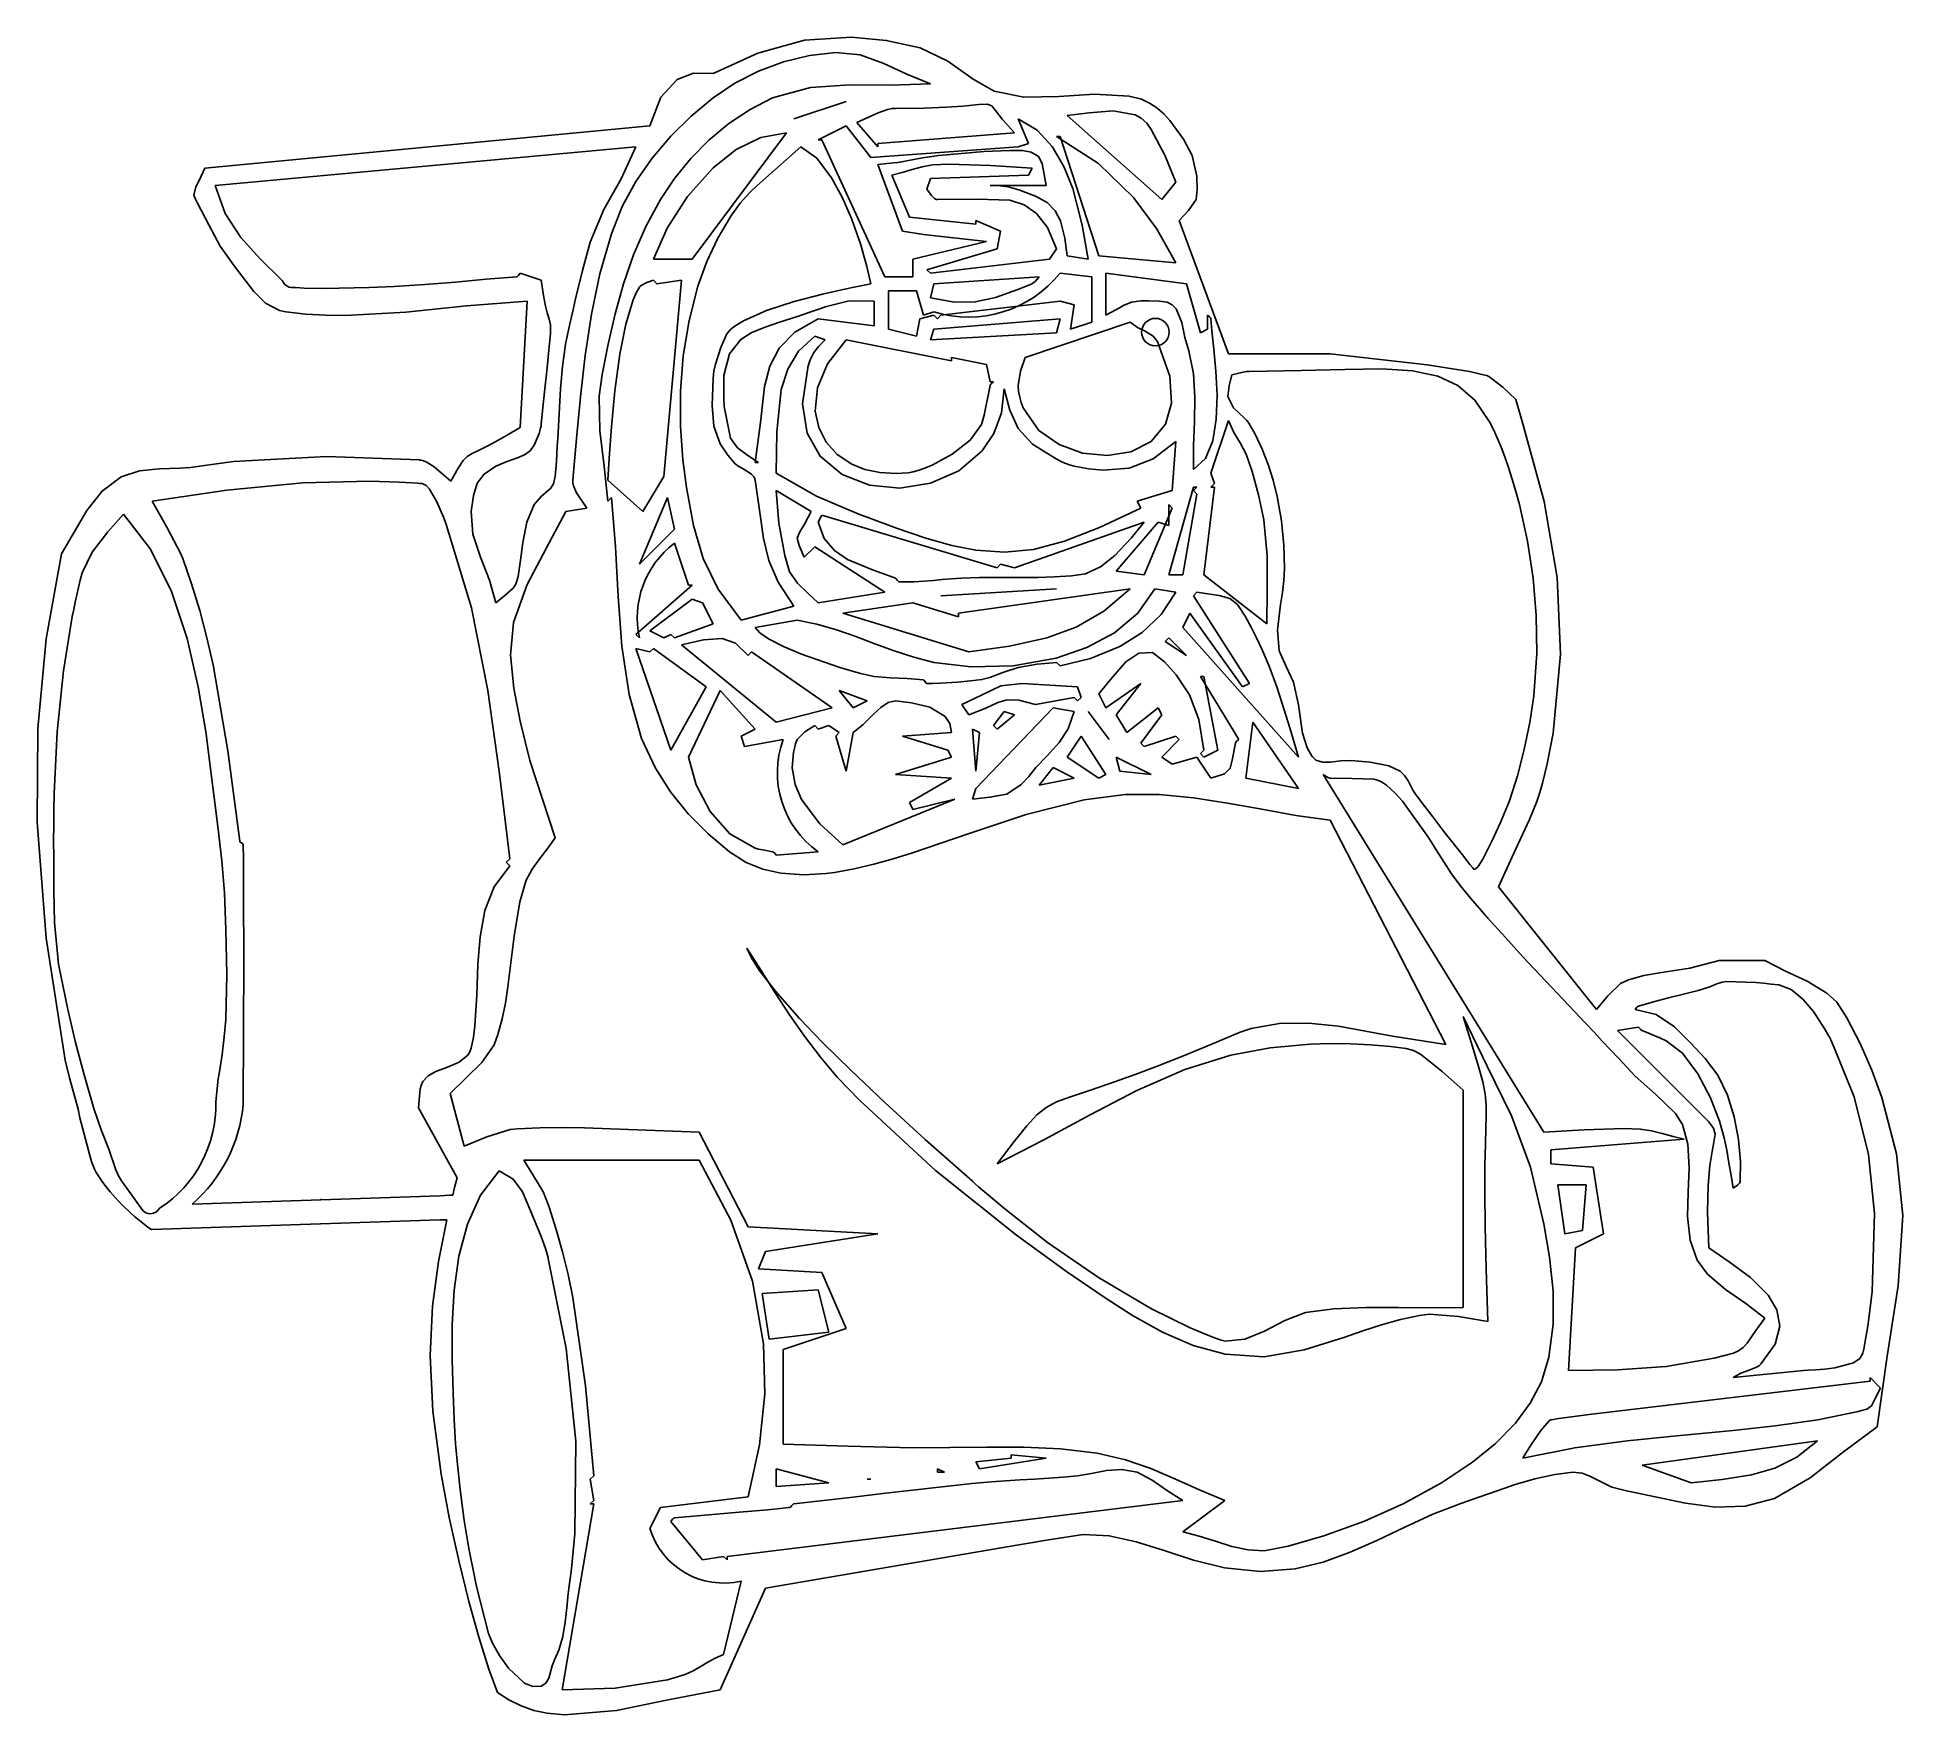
# Model space of a CAD drawing. Header units: millimetres. Extents: x 22 to 554, y 221 to 699.
import ezdxf

# ---------------------------------------------------------------- set-up
doc = ezdxf.new("R2010")
doc.units = ezdxf.units.MM

msp = doc.modelspace()

# ---------------------------------------------------------------- linework, layer by layer
at = {"color": 7, "linetype": 'Continuous'}
for p, q in [((238, 676), (253, 681)), ((253, 681), (238, 676)), ((305, 669), (302, 676)), ((343, 653), (316, 677)), ((197, 674), (70, 662)), ((236, 672), (209, 636)), ((245, 670), (253, 674)), ((253, 674), (260, 665)), ((262, 668), (256, 675)), ((301, 672), (262, 669)), ((314, 671), (313, 671)), ((325, 637), (314, 671)), ((73, 657), (193, 668)), ((246, 670), (245, 670)), ((264, 631), (246, 670)), ((260, 665), (302, 668)), ((262, 669), (262, 668)), ((302, 668), (305, 669)), ((262, 663), (269, 644)), ((271, 648), (266, 660)), ((305, 660), (277, 659)), ((306, 662), (305, 660)), ((277, 659), (276, 656)), ((294, 657), (310, 657)), ((347, 658), (343, 653)), ((269, 644), (275, 643)), ((290, 646), (271, 648)), ((297, 644), (290, 647)), ((290, 647), (290, 646)), ((296, 639), (297, 644)), ((362, 609), (348, 647)), ((293, 641), (272, 636)), ((275, 643), (293, 641)), ((276, 633), (296, 639)), ((313, 639), (311, 636)), ((209, 636), (198, 636)), ((272, 636), (272, 631)), ((311, 636), (277, 632)), ((322, 636), (316, 637)), ((347, 635), (325, 637)), ((166, 630), (160, 632)), ((198, 630), (199, 629)), ((199, 629), (206, 630)), ((206, 630), (201, 574)), ((272, 631), (264, 631)), ((277, 632), (276, 633)), ((277, 625), (278, 629)), ((278, 629), (308, 631)), ((314, 632), (323, 631)), ((323, 631), (323, 618)), ((327, 632), (350, 629)), ((327, 620), (327, 632)), ((350, 629), (354, 615)), ((162, 624), (160, 588)), ((261, 624), (261, 617)), ((265, 616), (265, 627)), ((265, 627), (273, 627)), ((273, 627), (275, 620)), ((314, 624), (280, 620)), ((318, 623), (314, 624)), ((317, 616), (318, 623)), ((261, 617), (245, 619)), ((274, 619), (273, 614)), ((278, 620), (274, 619)), ((275, 620), (278, 621)), ((279, 619), (278, 620)), ((278, 616), (314, 619)), ((280, 620), (279, 619)), ((304, 608), (334, 618)), ((314, 619), (313, 615)), ((323, 618), (317, 616)), ((356, 616), (356, 620)), ((244, 614), (247, 613)), ((253, 613), (283, 607)), ((273, 614), (265, 616)), ((277, 613), (278, 616)), ((313, 615), (277, 613)), ((354, 615), (356, 616)), ((283, 607), (283, 608)), ((283, 608), (293, 606)), ((362, 609), (391, 609)), ((293, 606), (294, 601)), ((294, 601), (295, 601)), ((444, 596), (446, 589)), ((357, 575), (362, 590)), ((347, 584), (346, 570)), ((227, 578), (228, 578)), ((358, 572), (357, 575)), ((195, 564), (185, 573)), ((201, 574), (195, 564)), ((233, 570), (243, 564)), ((346, 570), (336, 567)), ((345, 546), (352, 571)), ((352, 571), (353, 571)), ((353, 571), (352, 570)), ((352, 570), (353, 569)), ((355, 546), (358, 571)), ((357, 571), (358, 572)), ((358, 571), (357, 571)), ((173, 564), (179, 565)), ((185, 567), (186, 568)), ((194, 549), (202, 568)), ((202, 568), (204, 559)), ((336, 567), (337, 565)), ((346, 565), (338, 546)), ((345, 566), (346, 565)), ((345, 560), (345, 566)), ((353, 569), (349, 546)), ((204, 559), (194, 549)), ((245, 561), (246, 563)), ((246, 563), (296, 548)), ((301, 548), (338, 561)), ((330, 547), (342, 561)), ((342, 561), (345, 560)), ((204, 555), (208, 543)), ((241, 551), (244, 554)), ((244, 554), (264, 541)), ((296, 548), (297, 549)), ((297, 549), (301, 548)), ((209, 543), (193, 529)), ((208, 543), (209, 543)), ((338, 546), (330, 547)), ((349, 546), (345, 546)), ((373, 532), (355, 546)), ((197, 530), (209, 539)), ((209, 539), (212, 538)), ((212, 538), (215, 532)), ((264, 541), (245, 538)), ((252, 535), (272, 538)), ((272, 538), (285, 534)), ((280, 540), (313, 542)), ((313, 542), (280, 540)), ((285, 535), (334, 542)), ((341, 542), (347, 541)), ((352, 540), (353, 541)), ((368, 515), (352, 540)), ((238, 537), (223, 533)), ((227, 531), (239, 533)), ((288, 524), (252, 535)), ((285, 534), (285, 535)), ((349, 531), (351, 535)), ((351, 535), (366, 514)), ((193, 529), (194, 528)), ((201, 528), (197, 530)), ((203, 529), (201, 528)), ((204, 528), (203, 529)), ((215, 532), (204, 528)), ((344, 527), (345, 528)), ((350, 523), (344, 527)), ((345, 528), (350, 523)), ((382, 494), (349, 531)), ((193, 525), (197, 524)), ((203, 496), (193, 525)), ((197, 524), (198, 525)), ((198, 525), (213, 514)), ((233, 504), (206, 526)), ((225, 523), (226, 524)), ((226, 524), (249, 508)), ((314, 520), (313, 521)), ((355, 517), (354, 517)), ((354, 517), (365, 499)), ((359, 496), (355, 517)), ((213, 514), (203, 496)), ((208, 494), (217, 513)), ((217, 513), (227, 502)), ((251, 513), (259, 510)), ((255, 508), (251, 513)), ((318, 511), (307, 509)), ((319, 510), (318, 511)), ((319, 514), (320, 511)), ((320, 511), (319, 510)), ((327, 508), (325, 512)), ((337, 515), (327, 508)), ((330, 506), (337, 515)), ((366, 514), (368, 515)), ((249, 508), (233, 504)), ((259, 510), (255, 508)), ((288, 506), (286, 509)), ((290, 485), (312, 508)), ((295, 503), (298, 507)), ((301, 506), (296, 502)), ((298, 507), (301, 506)), ((312, 508), (318, 507)), ((322, 507), (328, 499)), ((328, 499), (322, 507)), ((333, 501), (330, 506)), ((342, 508), (333, 501)), ((337, 498), (343, 506)), ((343, 506), (342, 508)), ((227, 502), (223, 500)), ((244, 503), (245, 502)), ((245, 502), (248, 503)), ((248, 503), (251, 501)), ((251, 501), (250, 500)), ((253, 490), (255, 501)), ((283, 501), (269, 500)), ((289, 502), (291, 501)), ((290, 490), (289, 502)), ((291, 501), (290, 490)), ((296, 502), (295, 503)), ((367, 488), (369, 504)), ((369, 504), (382, 485)), ((223, 500), (224, 497)), ((224, 497), (235, 499)), ((250, 500), (253, 490)), ((269, 500), (282, 496)), ((282, 496), (283, 494)), ((316, 494), (320, 500)), ((320, 500), (327, 489)), ((338, 497), (337, 498)), ((347, 500), (338, 497)), ((343, 494), (348, 499)), ((348, 499), (347, 500)), ((355, 496), (354, 495)), ((354, 495), (355, 494)), ((355, 494), (359, 496)), ((283, 494), (267, 489)), ((308, 486), (312, 491)), ((312, 491), (318, 488)), ((325, 488), (316, 494)), ((330, 494), (340, 489)), ((331, 490), (330, 494)), ((340, 489), (331, 490)), ((346, 492), (343, 494)), ((353, 494), (346, 492)), ((357, 488), (353, 494)), ((267, 489), (283, 488)), ((283, 488), (271, 481)), ((289, 482), (290, 485)), ((318, 488), (308, 486)), ((327, 489), (325, 488)), ((382, 485), (367, 488)), ((452, 387), (389, 489)), ((284, 482), (252, 469)), ((271, 481), (272, 479)), ((272, 479), (284, 482)), ((391, 476), (424, 412)), ((157, 465), (156, 464)), ((156, 464), (157, 463)), ((245, 467), (233, 466)), ((467, 422), (439, 457)), ((515, 436), (502, 436)), ((473, 416), (479, 417)), ((31.47, 402.48), (30.19, 407.59)), ((33.87, 393.55), (31.47, 402.48)), ((131, 394), (142, 374)), ((144, 383), (140, 398)), ((429, 399), (429, 337)), ((33.87, 393.55), (34.37, 391.09)), ((34.37, 391.09), (37.22, 380.34)), ((225, 360), (211, 387)), ((454, 382), (492, 385)), ((161, 379), (211, 379)), ((454, 378), (454, 382)), ((466, 377), (454, 378)), ((44.61, 376.46), (44.53, 376.59)), ((44.64, 376.48), (44.61, 376.46)), ((46.54, 372.74), (52.06, 365.01)), ((469, 358), (466, 377)), ((66.43, 366.46), (137.03, 368.89)), ((103.31, 367.73), (103, 368)), ((137.03, 368.89), (139.82, 369)), ((139.82, 369), (140.76, 369)), ((456, 372), (464, 372)), ((458, 358), (456, 372)), ((464, 372), (463, 359)), ((54.82, 359.21), (137.03, 362.04)), ((137.03, 362.04), (139.1, 362.04)), ((262, 358), (225, 360)), ((230, 353), (262, 358)), ((463, 359), (458, 358)), ((461, 354), (469, 358)), ((228, 348), (230, 353)), ((459, 319), (461, 354)), ((246, 347), (228, 348)), ((253, 331), (246, 347)), ((229, 341), (245, 342)), ((231, 328), (229, 341)), ((245, 342), (248, 330)), ((248, 330), (231, 328)), ((235, 325), (253, 331)), ((235, 298), (235, 325)), ((545, 317), (548, 314)), ((545, 316), (545, 317)), ((480, 292), (530, 299)), ((290, 293), (300, 294)), ((291, 291), (290, 293)), ((310, 294), (291, 291)), ((300, 295), (310, 294)), ((300, 294), (300, 295)), ((180, 288), (181, 289)), ((181, 282), (180, 288)), ((233, 291), (248, 287)), ((233, 286), (233, 291)), ((259, 288), (260, 288)), ((260, 288), (259, 288)), ((279, 291), (281, 290)), ((279, 290), (279, 291)), ((281, 290), (279, 290)), ((494, 287), (480, 292)), ((180, 281), (181, 282)), ((225, 283), (200, 280)), ((349, 282), (219, 266)), ((248, 287), (233, 286)), ((349, 273), (361, 282)), ((172, 228), (181, 281)), ((181, 281), (180, 281)), ((200, 280), (197, 274)), ((212, 265), (203, 276)), ((218, 266), (212, 265)), ((219, 265), (218, 266)), ((219, 266), (219, 265)), ((230, 257), (217, 228)), ((223, 259), (218, 238))]:
    msp.add_line(p, q, dxfattribs=at)
at = {"color": 7, "linetype": 'Continuous', "flags": 128}
for points in [[(348, 647), (350.64, 649.89), (352.78, 652.98), (353.11, 655.85), (352.97, 659.67), (351.65, 665.53), (349.2, 670.28), (345.33, 675.55), (343.54, 677.44), (341.6, 679.13), (339.5, 680.53), (337.25, 681.6), (333.69, 682.52), (323.77, 683.11), (313.67, 682.41), (303.62, 682.21), (295.19, 683.89), (289.17, 687.31), (281.99, 692.49), (274.1, 696.27), (264.39, 698.39), (254.46, 699.29), (241.08, 698.49), (227.73, 694.72), (215, 689)], [(179, 565), (176.09, 569.36), (175.16, 571.34), (174.99, 572.25), (174.98, 572.67), (174.99, 572.85), (174.99, 572.94), (175, 572.97), (175, 572.99), (175, 572.99), (175, 573), (175, 573), (176.1, 584.83), (177.2, 596.7), (178.53, 608.55), (180.3, 620.29), (182.72, 631.87), (186.02, 643.21), (189.12, 651.05), (192.99, 658.15), (197.66, 664.83), (202.97, 671.06), (208.8, 676.79), (215, 682), (221.22, 686.21), (227.99, 689.65), (235.14, 692.28), (242.53, 694.07), (250, 695), (256.95, 694.27), (263.68, 691.85), (270.32, 688.76), (277, 686)], [(197, 674), (200.13, 682.17), (204.75, 687.25), (209.42, 689.08), (215, 689)], [(277, 686), (265.59, 685.65), (254.07, 685.72), (242.76, 684.94), (232, 682), (225.55, 678.74), (219.48, 674.7), (213.83, 669.99), (208.67, 664.73), (204.04, 659.03), (200, 653), (195.84, 645.31), (192.36, 637.26), (189.46, 628.94), (187.06, 620.43), (185.07, 611.81), (183.38, 603.16), (182.51, 596.96), (182.71, 587.01), (183.94, 577), (185, 567)], [(256, 675), (262.07, 677.76), (264.78, 678.72), (266.01, 678.94), (266.56, 678.99), (266.81, 679), (266.92, 679), (266.96, 679), (266.98, 679), (266.99, 679), (267, 679), (267, 679), (275.25, 679.1), (281.57, 679.36), (286.25, 679.69), (290.79, 680.13), (293.22, 680.25), (294.5, 679.78), (295.58, 678.44), (297.43, 675.94), (301, 672)], [(302, 676), (307.44, 672.76), (311.76, 668.13), (315.1, 662.47), (317.62, 656.14), (320.32, 645.74), (322, 636)], [(316, 677), (322.27, 677.78), (329.09, 678.3), (335.36, 677.18), (337.14, 676.19), (338.7, 674.82), (340, 673), (343.86, 665.66), (347, 658)], [(198, 636), (201.89, 644.83), (207.72, 653.88), (215.06, 662.09), (221.62, 667.25), (228.67, 670.73), (236, 672)], [(313, 671), (324.93, 663.34), (334.9, 653.59), (341.47, 644.72), (347, 635)], [(193, 668), (188.84, 658.95), (183.87, 650.13), (179.94, 640.81), (177.77, 632.79), (175.8, 624.71), (174.97, 621.15), (174.14, 617.59), (172.96, 611.78), (172.07, 605.42), (171.48, 598.99), (170.69, 584.83), (170.58, 582.63), (170.46, 580.45), (170.33, 578.28), (170.17, 576.13), (170, 574), (169.53, 571.92), (168.65, 570.59), (166.04, 568.43), (164, 566), (161.93, 561.03), (160.77, 555.17), (160.1, 550.15), (159.37, 545.54), (158.76, 543.33), (158.03, 542.19), (155.58, 540.06), (153, 538)], [(223, 533), (216.43, 541.92), (212.17, 550.66), (209.44, 560.04), (207.47, 570.92), (206.38, 578.78), (205.69, 588.39), (205.72, 598.35), (206.52, 608.47), (208.16, 618.52), (210.71, 628.3), (213.25, 635.34), (216.36, 642.03), (220.07, 648.28), (222.75, 651.97), (224.24, 653.7), (225.81, 655.35), (227.46, 656.95), (229.17, 658.49), (240, 668)], [(240, 668), (244.6, 664.86), (248.83, 659.22), (251.82, 653.65), (254.45, 647.6), (257.03, 640.4), (258.91, 633.94), (260, 629)], [(310, 657), (308.9, 663.31), (307.79, 665.3), (305.77, 666.52), (303.28, 666.96), (299.56, 666.96), (292.29, 666.68), (279.36, 665.61), (274.78, 664.93), (270.24, 664.05), (268.89, 663.78), (267.71, 663.6), (266.52, 663.46), (262, 663)], [(70, 662), (68.55, 658.6), (67.48, 656.6), (66.91, 654.29), (67.29, 653.34), (68, 652), (71.14, 645.84), (74.39, 639.76), (78.71, 633.76), (84.01, 626.75), (87.39, 623.48), (91.32, 621.38), (93.17, 620.98), (98.82, 620.35), (104.49, 620.03), (110.16, 619.97), (127.42, 620.92), (144.72, 622.66), (162, 624)], [(266, 660), (268.9, 660.76), (271.79, 661.6), (274.69, 662.36), (277.62, 662.88), (282.24, 663.1), (294.12, 662.69), (306, 662)], [(160, 632), (159.55, 631.39), (159.27, 631.1), (159.13, 631.03), (159.06, 631.01), (159.03, 631), (159.01, 631), (159.01, 631), (159, 631), (159, 631), (159, 631), (159, 631), (159, 631), (150.27, 630.27), (141.54, 629.48), (132.81, 628.75), (124.06, 628.18), (116.88, 627.89), (104.06, 627.64), (98.42, 627.76), (95.94, 627.88), (95.3, 627.91), (94.65, 627.96), (94, 628), (92.9, 628.78), (92.41, 629.49), (92.19, 629.79), (92.08, 629.91), (92.04, 629.96), (92.02, 629.98), (92.01, 629.99), (92, 630), (92, 630), (92, 630), (92, 630), (92, 630), (85.97, 635.98), (80.36, 642.17), (75.82, 649.03), (73, 657)], [(276, 656), (277.35, 654.15), (278.17, 653.29), (278.61, 653.07), (278.82, 653.02), (278.92, 653.01), (278.97, 653), (278.98, 653), (278.99, 653), (279, 653), (279, 653), (279, 653), (279, 653), (290.23, 653.12), (299.68, 652.79), (303.72, 651.54), (307.29, 649.07), (310.39, 645.01), (313, 639)], [(316, 637), (315.36, 642.03), (314.09, 646.9), (312.56, 649.78), (310.27, 652.2), (307, 654), (302.18, 655.77), (299.22, 656.66), (296.9, 656.96), (294, 657)], [(153, 538), (151.25, 544.43), (148.65, 550.99), (146.48, 557.55), (146, 564), (146.69, 568.65), (147.76, 572.08), (149.69, 574.72), (153, 577), (156.04, 578.23), (159.26, 579.3), (161.23, 580.18), (162.87, 581.36), (164, 583), (165.36, 586.3), (165.8, 587.8), (165.93, 588.47), (165.97, 588.76), (165.99, 588.9), (166, 588.95), (166, 588.98), (166, 588.99), (166, 589), (166, 589), (166, 589), (166.97, 598.15), (167.7, 605.04), (168.21, 610.04), (168.61, 614.77), (168.62, 617.3), (168.3, 618.85), (167.71, 620.66), (167.21, 622.63), (166.63, 625.62), (166, 630)], [(185, 573), (185.41, 579.28), (186.06, 588.14), (187.03, 598.41), (188.43, 608.92), (190.08, 617.43), (192.2, 624.43), (193.17, 626.59), (194.03, 628.04), (194.18, 628.23), (194.34, 628.4), (196.08, 629.31), (198, 630)], [(260, 629), (253.83, 627.74), (246.25, 626.04), (238.11, 623.91), (230.27, 621.35), (223.67, 618.42), (222.23, 617.59), (220.94, 616.73), (219.96, 615.97), (218.91, 614.75), (217.27, 610.8), (215.69, 606.06), (215.23, 604.04), (215, 602), (214.76, 594.29), (215.22, 588.4), (217.07, 583.32), (219.24, 580.09), (221.35, 577.65), (222.39, 576.9), (223.55, 576.24), (225.99, 574.72), (226.7, 573.85), (226.9, 573.39), (226.96, 573.18), (226.99, 573.08), (226.99, 573.03), (227, 573.02), (227, 573.01), (227, 573), (227, 573), (227, 573), (228.37, 563.71), (229.43, 556.34), (230.91, 550.02), (233.53, 543.87), (238, 537)], [(308, 631), (306.84, 629.61), (306.24, 629.12), (306.07, 629.03), (306.01, 629), (305.12, 628.64), (301.92, 627.34), (295.52, 625.05), (289.8, 623.81), (283.91, 623.76), (277, 625)], [(228, 578), (224.94, 580.02), (222, 582.18), (220, 585), (218.19, 593.95), (218.04, 596.24), (218.09, 602.79), (219.65, 609.03), (222.91, 613.11), (225.9, 614.99), (229.59, 616.56), (233.98, 618.05), (239.08, 619.7), (242.29, 620.79), (244.88, 621.7), (247.32, 622.55), (253.85, 624.15), (261, 624)], [(352, 576), (352.04, 582.82), (352.3, 589.69), (352.41, 596.55), (352, 603.3), (350.7, 609.87), (349.53, 613.68), (348.68, 617.97), (347.11, 621.86), (346, 622.99), (344.49, 623.73), (342.24, 624.05), (339.32, 624.17), (337.06, 624.14), (334.34, 623.74), (332.27, 622.92), (330.07, 621.67), (327, 620)], [(245, 619), (238.31, 615.19), (233.88, 610.67), (231.18, 605.47), (229.69, 599.66), (228.53, 589.41), (227, 578)], [(334, 618), (336.07, 616.53), (338.27, 615.51), (340.56, 614.03), (341.42, 613.02), (341.76, 612.48), (341.89, 612.22), (341.95, 612.1), (341.98, 612.04), (341.99, 612.02), (342, 612.01), (342, 612), (342, 612), (342, 612), (345.26, 602.63), (345.78, 594.95), (344.04, 588.92), (339.94, 584.02), (334.19, 581.06), (327.47, 579.97), (320.42, 580.68), (313.69, 583.11), (307.94, 587.18), (303.47, 593.62), (302.92, 595.11), (302.48, 596.67), (302.17, 598.3), (302, 600), (302.69, 604.03), (304, 608)], [(356, 620), (356.62, 619.55), (356.91, 619.28), (356.98, 619.13), (356.99, 619.06), (357, 619.03), (357, 619.01), (357, 619.01), (357, 619), (357, 619), (357, 619), (357, 619), (357, 619), (357.29, 615.54), (357.86, 610.36), (358.44, 604.05), (358.75, 597.19), (358.54, 590.37), (357.52, 584.17), (355.43, 579.19), (352, 576)], [(233, 575), (233.22, 586.75), (234.46, 598.79), (236.29, 604.61), (239.36, 609.76), (244, 614)], [(247, 613), (245.09, 611.1), (243.72, 609.37), (242.74, 607.33), (242.33, 606.12), (242.15, 605.52), (242.06, 605.23), (242.03, 605.1), (242.01, 605.05), (242.01, 605.02), (242, 605.01), (242, 605), (242, 605), (240.5, 594.78), (241.85, 586.39), (245.53, 579.81), (251.8, 574.55), (259.63, 571.54), (268.28, 570.74), (277.02, 572.12), (285.09, 575.67), (291.77, 581.35), (295.09, 586.31), (297.24, 592.2), (298, 599)], [(295, 601), (294.35, 600.49), (294.11, 600.24), (294.04, 600.11), (294.02, 600.05), (294.01, 600.02), (294, 600.01), (294, 600), (294, 600), (294, 600), (294, 600), (294, 600), (292.37, 591.55), (291.58, 588.83), (288.31, 584.4), (283.25, 580.42), (277.49, 577.28), (275.6, 576.49), (273.8, 575.85), (272.12, 575.37), (270.61, 575.07), (267.21, 574.86), (262.53, 575.15), (258.31, 576.06), (254.57, 577.55), (250.41, 580.32), (247.25, 583.86), (245.14, 588.01), (244.17, 592.63), (244.76, 599.29), (247.65, 606.19), (253, 613)], [(391, 609), (418.72, 605.91), (430.81, 603.94), (433.16, 603.43), (435.13, 602.97), (435.71, 602.79), (436.27, 602.56), (440.26, 599.54), (444, 596)], [(397, 493), (394.11, 492.93), (391.09, 492.57), (388.86, 492.55), (386.96, 493.13), (385.85, 494.2), (384.46, 496.6), (383.13, 500.78), (381.99, 508.86), (380.56, 515.32), (378.45, 519.8), (376.51, 524.3), (375.98, 530.15), (376.84, 537.5), (377.38, 540.92), (377.81, 544.35), (378, 547.79), (377.8, 554.44), (377.1, 561.4), (375.88, 568.34), (374.74, 572.96), (373.33, 577.47), (371.63, 581.86), (369.64, 586.07), (367.85, 589.23), (367.23, 590.04), (366.52, 590.79), (363.47, 593.61), (361.83, 596.85), (362.23, 599.91), (363, 603)], [(363, 603), (365.79, 603.7), (367.02, 603.93), (367.57, 603.99), (367.81, 604), (367.92, 604), (367.96, 604), (367.98, 604), (367.99, 604), (368, 604), (368, 604), (368, 604), (382.75, 604.21), (395.24, 604.57), (405.73, 604.7), (414.48, 604.2), (421.74, 602.68), (427.42, 599.99), (432.25, 595.75), (436.44, 589.64), (437.58, 587.44), (438.69, 585.04), (439.78, 582.43), (440.84, 579.6), (441.89, 576.56), (442.93, 573.28), (443.96, 569.76), (445, 566), (447.33, 555.59), (448.88, 545.01), (449.74, 534.34), (450, 523.66), (449.12, 511.46), (447.97, 503.87), (446.39, 496.15), (444.45, 488.6), (442.18, 481.54), (439.63, 475.3), (438.37, 472.68), (437.43, 470.62), (434.61, 464.86), (433.22, 462.8), (432.51, 462.16), (432.22, 462.03), (432.1, 462.01), (432.04, 462), (432.02, 462), (432.01, 462), (432, 462), (432, 462), (432, 462), (432, 462), (432, 462), (432, 462), (431.99, 462), (431.98, 462.01), (431.96, 462.05), (431.87, 462.15), (431.62, 462.46), (430.86, 463.4), (428.75, 466.07), (423.49, 472.81), (420.29, 476.95), (417.4, 480.75), (415.19, 483.74), (414.51, 484.76), (413.23, 487.23), (412.27, 488.78), (411, 490), (407.8, 491.51), (402.47, 492.5), (397, 493)], [(298, 599), (299.66, 592.93), (302.04, 587.68), (306.1, 583.28), (309.92, 580.82), (312.84, 579.1), (314.08, 578.44), (315.35, 577.87), (316.66, 577.38), (318, 577), (322.21, 576.2), (326.21, 575.8), (333.69, 576.38), (340.57, 579.02), (347, 584)], [(160, 588), (154.92, 585.02), (151.15, 582.97), (148.44, 581.61), (146.29, 580.58), (144.9, 579.76), (143.69, 578.55), (142.35, 576.42), (140.22, 572.71)], [(362, 590), (363.55, 586.55), (365.35, 583.62), (367.11, 580.35), (368.78, 575.47), (370.59, 568.8), (372.11, 561.68), (373.07, 551.36), (373.09, 541.68), (373, 532)], [(439, 457), (443.42, 466.61), (447.89, 476.2), (448.96, 478.75), (449.95, 481.32), (450.84, 483.92), (451.63, 486.56), (452.95, 492.09), (454.62, 500.82), (456.75, 523.38), (455.74, 545.21), (452.02, 566.89), (446, 589)], [(140.22, 572.71), (135.44, 576.8), (133.2, 578.22), (132.13, 578.59), (131.64, 578.69), (131.41, 578.71), (131.32, 578.72), (131.27, 578.73), (131.25, 578.73), (131.24, 578.73), (131.24, 578.73), (131.24, 578.73), (104.71, 579.73), (78.23, 578.27), (69.98, 577.17), (65.93, 576.59), (62.96, 576.4), (59.97, 576.3), (56.98, 576.2), (51.43, 575.62), (46.22, 573.94), (40.75, 569.88), (36.43, 564.36), (32.75, 558.15), (29.17, 551.99)], [(337, 565), (325.23, 559.44), (315.21, 555.55), (306.37, 553.24), (298.12, 552.41), (289.91, 552.97), (283.09, 554.33), (275.66, 556.46), (267.32, 559.3), (259.4, 562.23), (256.63, 563.28), (244.55, 568.46), (233, 575)], [(55, 567), (76.36, 570.14), (98.02, 572.19), (117.11, 572.69), (125.46, 572.44), (129.13, 572.22), (130.74, 572.1), (131.37, 572.05), (132, 572), (133.21, 571.41), (134.16, 570.37), (136.22, 566.83), (138.09, 562.45), (138.67, 560.89), (138.87, 560.35), (138.95, 560.15), (138.98, 560.06), (138.99, 560.03), (139, 560.01), (139, 560.01), (139, 560), (139, 560), (139, 560), (146.08, 536.54), (150.77, 513), (154.08, 489.21), (157, 465)], [(245, 538), (242.04, 540.71), (239.09, 543.56), (236.78, 546.83), (235.44, 551.49), (233.72, 560.7), (233, 570)], [(81, 395), (81.14, 436.44), (81.12, 454.67), (81.07, 462.7), (81.03, 466.23), (81.02, 467.78), (81.01, 468.46), (81, 468.73), (81, 469), (80.85, 469.29), (80.52, 469.5), (80.15, 469.74), (80.04, 469.87), (80.01, 469.94), (80, 469.97), (80, 469.99), (80, 469.99), (80, 470), (80, 470), (80, 470), (80, 470), (80, 470), (76.6, 495.78), (72.41, 520.34), (70.65, 528.04), (68.59, 535.82), (66.17, 543.71), (63.87, 550.36), (63.19, 552.01), (59.19, 559.53), (55, 567)], [(170, 471), (166.39, 482.03), (162.78, 493.05), (159.96, 504.22), (158.19, 513.61), (157.23, 523.09), (158.08, 532.34), (161.99, 543.26), (167.5, 553.63), (173, 564)], [(186, 568), (187.19, 553.93), (187.93, 539.76), (188.96, 525.66), (191.06, 511.8), (194.63, 499.27), (198.56, 490.87), (202.88, 484.1), (207.94, 477.81), (213.6, 472.06), (219.73, 466.94), (224.47, 463.89), (229.25, 462), (234.36, 460.86), (240.85, 460.37), (247.27, 460.76), (249.66, 461.11), (255.28, 462.17), (260.84, 463.49), (266.37, 465.01), (271.86, 466.69), (288.09, 472.23), (304.33, 477.65), (320.81, 481.79), (332.55, 483.29), (342.29, 483.29), (352.04, 482.39), (361.78, 480.89), (371.52, 479.12), (381.26, 477.38), (391, 476)], [(243, 564), (241.07, 560.41), (239.78, 558.28), (238.97, 556.43), (239.59, 554.34), (241, 551)], [(44.53, 376.59), (42.65, 382.16), (40.43, 387.65), (38.4, 393.78), (35.66, 403.37), (33.07, 413), (30.83, 422.51), (28.32, 434.97), (27.14, 446.83), (27.07, 451.17), (27.01, 456.01), (26.96, 460.77), (26.93, 465.46), (26.92, 470.09), (26.95, 474.66), (27, 479.18), (27.1, 483.65), (27.92, 501.23), (29.69, 518.61), (32.23, 534.07), (32.64, 536.12), (33.08, 538.18), (33.53, 540.25), (34, 542.33), (34.5, 544.41), (35.01, 546.51), (37.88, 552.44), (42.42, 558.25), (46.83, 563.26)], [(46.83, 563.26), (54.55, 553.29), (60.51, 541.2), (64.97, 527.83), (68.19, 514.02), (70.44, 500.58), (71.88, 489.08), (72.69, 482.49), (73.84, 473.43), (74.89, 464.37), (75.64, 455.28), (76.07, 444.83), (76.34, 431.99), (75.99, 419.18), (75.6, 414.17), (75.02, 409.19), (74.22, 404.24), (73.85, 402.26), (73.16, 395.67)], [(338, 561), (334.28, 556.44), (329.59, 551.48), (325.49, 548.21), (321.22, 546.23), (317.26, 545.72), (312.44, 545.4), (307.61, 545.26), (296.21, 545.24), (291.03, 545.21), (285.85, 545.04), (282.9, 544.85), (280.39, 544.63), (277.87, 544.38), (272.34, 543.97), (269.91, 543.94), (268.84, 543.96), (268.42, 543.98), (268, 544), (267.49, 544.44), (267.25, 544.81), (267.12, 544.93), (267.05, 544.97), (267.02, 544.99), (267.01, 545), (267, 545), (267, 545), (267, 545), (267, 545), (267, 545), (267, 545), (260, 547.59), (253.37, 550.38), (249.63, 552.9), (246.74, 556.33), (245, 561)], [(29.17, 551.99), (24.75, 527.68), (22.45, 502.16), (22.26, 475.43), (24.76, 442.35), (30.19, 407.59)], [(239, 533), (244.64, 531.89), (250.19, 530.3), (255.69, 528.39), (261.18, 526.34), (266.7, 524.31), (272.3, 522.47), (278, 521), (288.63, 519.69), (300.6, 520.03), (312.85, 522.22), (321.61, 525.21), (329.51, 529.44), (336.12, 535.01), (341, 542)], [(334, 542), (326.43, 535.61), (318.53, 531.06), (310.17, 527.96), (299.58, 525.59), (288, 524)], [(347, 541), (342.81, 534.67), (337.38, 529.52), (331.01, 525.49), (322.71, 522.08), (314, 520)], [(353, 541), (356.17, 540.53), (359.36, 540.08), (362.42, 539.25), (364.62, 537.48), (366.79, 534.15), (368.55, 530.89), (370.01, 527.97), (371.63, 524.56), (373.63, 519.94), (375.78, 514.04), (377.81, 507.77), (379.52, 502.34), (380.77, 498.17), (382, 494)], [(206, 526), (212.3, 527.45), (217.63, 527.83), (221.4, 526.49), (225, 523)], [(313, 521), (307.47, 520.51), (302.02, 519.58), (297.68, 518.13), (293.94, 516.69), (291.69, 516.11), (288.42, 515.7), (284.73, 515.36), (279.84, 515.07), (277.69, 515.01), (276.74, 515), (276.33, 515), (276, 515), (275.71, 515.15), (275.5, 515.48), (275.26, 515.85), (275.13, 515.96), (275.06, 515.99), (275.03, 516), (275.01, 516), (275.01, 516), (275, 516), (275, 516), (275, 516), (275, 516), (275, 516), (270.34, 516.4), (265.66, 516.6), (261, 517), (257.1, 517.85), (251.18, 519.55), (240.25, 523.37), (235.09, 525.56), (230.8, 527.76), (228.36, 529.44), (227, 531)], [(325, 512), (328.46, 516.25), (332.77, 521.2), (336.41, 523.68), (340.31, 523.81), (343.79, 521.2), (347.13, 517.46), (350.94, 511.74), (353.59, 504.67), (355, 496)], [(286, 509), (291.53, 511.68), (297.05, 514.3), (303.16, 514.97), (319, 514)], [(255, 501), (257.73, 503.16), (260.74, 506.25), (262.83, 508.18), (264.93, 509.56), (267, 510), (271.57, 509.51), (276.84, 508.23), (281.19, 505.58), (282.51, 503.57), (283, 501)], [(307, 509), (302.24, 510.24), (298.9, 510.34), (296.2, 509.58), (292.82, 507.96), (288, 506)], [(318, 507), (316.33, 502.08), (313.7, 498.14), (310.27, 494.38), (307.09, 490.98), (305.03, 488.5), (302.88, 486.14), (298.78, 483.46), (293.96, 482.53), (289, 482)], [(252, 469), (245.44, 474.92), (240.23, 481.85), (238.38, 486.19), (237.58, 490.89), (237.93, 495.32), (238.2, 496.52), (238.56, 497.75), (239, 499), (241.22, 501.18), (244, 503)], [(365, 499), (364.35, 498.49), (364.11, 498.24), (364.04, 498.11), (364.01, 498.05), (364.01, 498.02), (364, 498.01), (364, 498), (364, 498), (364, 498), (364, 498), (364, 498), (363.06, 493.07), (362.51, 490.82), (360.9, 489.26), (357, 488)], [(233, 466), (232.49, 466.64), (232.24, 466.88), (232.11, 466.95), (232.05, 466.98), (232.02, 466.99), (232.01, 467), (232, 467), (232, 467), (232, 467), (232, 467), (232, 467), (229.2, 467.54), (227.95, 467.75), (227.42, 467.88), (227.18, 467.94), (227.08, 467.97), (227.04, 467.99), (227.02, 467.99), (227.01, 468), (227, 468), (227, 468), (227, 468), (219.82, 472.11), (214.18, 478.48), (210.2, 486.11), (208, 494)], [(389, 489), (390.09, 488.35), (390.59, 488.11), (390.81, 488.04), (390.92, 488.02), (390.96, 488.01), (390.98, 488), (390.99, 488), (391, 488), (391, 488), (391, 488), (391, 488), (397.31, 487.89), (403.51, 487.65), (404.77, 487.29), (405.94, 486.74), (407.06, 485.95), (409.43, 483.76), (411.62, 481.4), (419.05, 471.05), (421.22, 467.58), (423.41, 464.11), (425.67, 460.7), (428.06, 457.4), (431.15, 453.66), (436.04, 448.06), (441, 442.53), (446.02, 437.05), (463.93, 417.99), (466.29, 415.5), (468.64, 413.01), (470.99, 410.51), (473.33, 408.01), (475.67, 405.51), (478, 403), (483.9, 397.76), (489.55, 392.38), (491.54, 389.18), (493.03, 383.63), (493.43, 376.82), (493.16, 369.87), (492.98, 362.96), (493.67, 356.26), (495.73, 350.5), (498.67, 346.55), (503.82, 342.16), (509.56, 338.18), (515, 334)], [(140, 398), (144.51, 402.45), (149.08, 406.87), (152.56, 411.92), (153.63, 414.88), (154.85, 419.32), (155.78, 423.84), (156.5, 428.42), (158.25, 442.95), (159.89, 452.67), (161.68, 458.86), (163.42, 462.05), (165.57, 465.05), (167.86, 467.99), (170, 471)], [(157, 463), (152.59, 457.03), (149.93, 450.2), (148.55, 442.75), (147.96, 434.94), (147.66, 426.06), (147.08, 417.39), (146.63, 414.11), (145.99, 410.98), (145.62, 409.92), (145.07, 409.01), (142.55, 406.96), (139.28, 405.56), (135.93, 404.29), (133.77, 403.09), (132.23, 401.45), (131.73, 400.28), (131.49, 399.33), (131, 394)], [(429, 337), (419.77, 336.95), (410.54, 337.04), (401.31, 337.02), (392.11, 336.61), (384.01, 335.61), (378.11, 333.31), (372.3, 330.3), (366.67, 327.95), (361.11, 327.44), (359.89, 327.71), (358.04, 328.37), (354.47, 329.81), (350.94, 331.33), (340.06, 336.63), (324.91, 345.52), (310.43, 355.57), (298.24, 365.14), (293.03, 369.51), (290.76, 371.46), (289.78, 372.32), (289.34, 372.7), (289.15, 372.87), (289.07, 372.94), (289.03, 372.97), (289.01, 372.99), (289, 373), (275.55, 384.95), (264.03, 395.47), (254.31, 404.67), (246.24, 412.63), (239.69, 419.44), (232.79, 427.23), (228.19, 433.2), (225.93, 436.77), (224.66, 439.5)], [(224.66, 439.5), (228.69, 433.15), (232.72, 426.8), (236.83, 420.51), (241.11, 414.36), (245.62, 408.41), (250.45, 402.72), (256.78, 396.17), (278.48, 376.13), (301.55, 357.62), (315.8, 347.29), (326.53, 339.94), (334.69, 334.72), (343.17, 330), (351.97, 326.18), (361.09, 323.67), (372.18, 322.96), (383.62, 324.94), (394.96, 328.49), (400.3, 330.33), (405.66, 332.08), (411.04, 333.6), (416.48, 334.76), (419.34, 335.14), (427.66, 334.45), (436, 333)], [(502, 436), (493.65, 433.76), (484.99, 432.48), (480.51, 431.66), (476.14, 430.43), (473.81, 429.39), (470.25, 425.93), (467, 422)], [(515, 436), (520.91, 432.9), (527.09, 430.06), (532.73, 426.69), (535.51, 424.08), (538.37, 419.63), (542.18, 412.31), (545.54, 404.72), (548.41, 396.93), (552.54, 380.88), (554.32, 363.29), (553.02, 343.18), (549.9, 323.09), (547, 303)], [(478, 422), (478.51, 422.64), (478.76, 422.88), (478.89, 422.96), (478.95, 422.98), (478.98, 422.99), (478.99, 423), (479, 423), (479, 423), (479, 423), (479, 423), (479, 423), (483.23, 424.2), (487.5, 425.3), (491.77, 426.36), (496.03, 427.46), (498.72, 428.23), (499.77, 428.65), (500.81, 429.11), (501.85, 429.52), (502.91, 429.84), (504, 430), (512.41, 429.75), (514.61, 429.52), (516.81, 429.27), (519, 429), (522.52, 427.67), (525.85, 424.94), (528.87, 421.39), (532.16, 416.4), (533.28, 414.39), (533.7, 413.59), (533.87, 413.25), (533.94, 413.11), (533.98, 413.05), (533.99, 413.02), (534, 413.01), (534, 413), (534, 413), (540.5, 397.05), (544.53, 380.6), (546.32, 363.82), (545.64, 341.47), (544.37, 331.66), (543.64, 327.37), (543.43, 326.24), (543.22, 325.12), (543, 324), (542.09, 322.42), (540.25, 321.23), (534.98, 319.82), (532.11, 319.45), (529.47, 319.24), (527.34, 319.11), (526, 319), (506, 317)], [(506, 371), (507.23, 371.9), (507.81, 372.45), (507.95, 372.74), (507.99, 372.88), (508, 372.95), (508, 372.98), (508, 372.99), (508, 373), (508, 373), (508, 373), (508, 373), (508, 373), (508.02, 378.68), (507.49, 384.93), (506.3, 391.36), (504.38, 397.61), (501.64, 403.28), (498, 408), (493.79, 412.49), (489.21, 417.05), (484.02, 420.58), (478, 422)], [(424, 412), (408.8, 414.4), (393.41, 417.21), (384.89, 418.12), (376.55, 418.05), (368.47, 416.6), (365.38, 415.57), (358.57, 412.67), (349.65, 408.95), (341.96, 405.9), (335.39, 403.42), (329.83, 401.43), (322.36, 398.91), (316.93, 397.13), (312.99, 395.66), (309.98, 394.07), (307.33, 391.94), (304.49, 388.83), (300.9, 384.33), (296, 378)], [(429, 420), (435.8, 405.81), (442.7, 391.65), (448.2, 377.03), (451.97, 360.88), (453.63, 351.33), (454.61, 341.76), (454.63, 332.23), (453.41, 322.85), (451.28, 315.8), (448.05, 309.68), (443.85, 304.03), (438.04, 298.08), (431.64, 292.86), (422.82, 287.03), (412.05, 281.1), (400.81, 276.04), (389.21, 271.86), (379.08, 268.97), (372.23, 267.61), (367.6, 267.85), (362.95, 268.88), (358.3, 270.33), (353.65, 271.82), (349, 273)], [(436, 333), (435.48, 347.98), (435.21, 360.18), (435.13, 369.95), (435.18, 377.64), (435.31, 383.61), (435.44, 388.2), (435.52, 391.78), (435.5, 394.69), (435.22, 397.94), (434.55, 401.4), (433.37, 405.76), (431.56, 411.73), (429, 420)], [(499, 354), (498.69, 364.17), (498.87, 371.87), (499.34, 377.51), (499.94, 381.48), (500.48, 384.19), (500.8, 386.42), (500.39, 388.11), (498.91, 390.04), (496, 393), (493.12, 395.88), (490.25, 398.75), (473, 416)], [(479, 417), (479.52, 416.39), (479.77, 416.15), (479.9, 416.06), (479.95, 416.02), (479.98, 416.01), (479.99, 416), (480, 416), (480, 416), (480, 416), (480, 416), (480, 416), (485.27, 413.79), (486.83, 413.08), (491.5, 409.52), (495.92, 403.62), (499.49, 396.78), (502.07, 390.15), (503.39, 385.42), (504.14, 381.84), (504.77, 378.23), (505.37, 374.61), (506, 371)], [(296, 378), (309.35, 384.82), (322.57, 392), (335.89, 398.9), (349.57, 404.86), (362.67, 408.97), (373.88, 411.11), (385.3, 412.16), (391.05, 412.32), (396.79, 412.24), (402.53, 411.94), (408.23, 411.44), (412.73, 410.88), (414.81, 410.27), (416.76, 409.31), (422.94, 404.32), (429, 399)], [(211, 387), (178.37, 388.23), (171.97, 388.33), (165.56, 388.27), (159.17, 388.01), (157.13, 387.78), (150.52, 385.64), (144, 383)], [(492, 385), (488.88, 385.76), (485.76, 386.6), (482.64, 387.35), (479.48, 387.88), (474.88, 388.09), (463.44, 387.69), (452, 387)], [(181, 289), (178.66, 314.62), (175, 339.86), (173.65, 346.38), (172.08, 352.84), (170.29, 359.25), (168.23, 365.6), (166.85, 369.38), (166.48, 370.2), (163.75, 374.59), (161, 379)], [(211, 379), (220.09, 361.95), (226.21, 344.5), (229.36, 326.65), (229.74, 312.35), (228.29, 297.8), (225, 283)], [(166, 229), (163.62, 228.88), (161.21, 229.88), (156.66, 234.16), (154.09, 237.8), (152.14, 241.3), (151, 244), (147.55, 257.42), (146.95, 260.24), (145.39, 268.24), (144.05, 276.29), (142.94, 284.37), (142.18, 291.25), (141.59, 298.15), (141.16, 305.05), (140.87, 312.67), (140.58, 322.04), (140.59, 332.15), (141.15, 341.94), (142.5, 351.61), (144.92, 360.76), (148.67, 369.02), (154, 376)], [(142, 374), (141.3, 371.2), (140.76, 369)], [(154, 376), (158, 373.65), (160.63, 370.04), (162.78, 365.1), (165.98, 357.29), (167.2, 353.8), (167.67, 352.24), (167.86, 351.55), (167.94, 351.24), (167.97, 351.11), (167.99, 351.05), (167.99, 351.02), (168, 351.01), (168, 351), (173.15, 325.33), (175.85, 298.84), (175.62, 272.55), (174.63, 262.49), (173.83, 256.82), (173.58, 254.55), (173.35, 252.17), (173.12, 249.73), (172.84, 247.27), (172.16, 243.15), (171.06, 239.3), (169.75, 236.49), (169.16, 234.78), (168.13, 231.26), (167.3, 229.87), (166, 229)], [(139.1, 362.04), (136.7, 350.17), (135, 337.4), (134.34, 323.29), (135.06, 307.41), (137.45, 289.47), (139.77, 277.09), (142.48, 264.82), (145.38, 253.18), (148.31, 242.69), (151.07, 233.87), (153.48, 227.22)], [(506, 317), (508.11, 318.31), (510.57, 319.14), (512.64, 319.97), (513.45, 320.49), (513.77, 320.76), (513.9, 320.89), (513.96, 320.95), (513.98, 320.98), (513.99, 320.99), (514, 321), (514, 321), (514, 321), (517.93, 326.59), (519.25, 331.68), (518.42, 336.31), (515.94, 340.52), (510.88, 345.56), (504.85, 350.02), (499, 354)], [(515, 334), (512.44, 330.45), (509.92, 326.84), (508.79, 325.64), (507.51, 324.68), (506.04, 324.01), (500.53, 322.52), (486.86, 320.18), (472.94, 319.2), (459, 319)], [(446, 294), (446.83, 295.45), (448.29, 297.77), (451.1, 301.88), (453.49, 304.7), (453.87, 304.96), (453.95, 304.99), (453.98, 305), (453.99, 305), (454.1, 305.01), (456.24, 305.32), (464.92, 306.53), (545, 316)], [(548, 314), (546.58, 311.28), (545.42, 309), (544.1, 308.03), (543, 307.73), (541.59, 307.37), (539.35, 306.84), (530.1, 305.01), (524.02, 304.07), (517.99, 303.25), (505.97, 301.88), (490.87, 300.49), (475.78, 299.02), (460.8, 297.01), (446, 294)], [(547, 303), (537.4, 295.84), (527.92, 288.42), (517.76, 282.57), (509.41, 280.32), (500.93, 280.1), (492.34, 281.22), (483.74, 283.01), (475.21, 284.79), (471.32, 285.81), (468.3, 287.29), (465.31, 288.83), (462.88, 289.72), (460.37, 290.02), (455.07, 289.35), (449.4, 288.11), (443.79, 286.48), (438.61, 284.75), (433.45, 282.92), (428.31, 281.11), (420.33, 278.02), (412.29, 274.36), (404.3, 270.56), (396.71, 267.21), (388.99, 264.4), (381.06, 262.45), (371.18, 261.67), (360.84, 262.8), (352.02, 264.99), (343.65, 267.66), (335.68, 270.18), (328.02, 271.93), (320.6, 272.31), (310.08, 270.63), (297.77, 268.51), (230, 257)], [(361, 282), (353.92, 284.93), (346.89, 288.06), (339.83, 291.05), (332.63, 293.58), (324.54, 295.46), (314.13, 296.73), (303.63, 297.21), (293.07, 297.2), (271.96, 297.03), (253.48, 297.45), (235, 298)], [(530, 299), (524.16, 294.32), (517.89, 291.22), (511.22, 289.3), (502.86, 287.97), (494, 287)], [(203, 276), (203.45, 276.6), (203.73, 276.89), (203.87, 276.97), (203.94, 276.99), (203.97, 277), (203.99, 277), (203.99, 277), (204, 277), (204, 277), (204, 277), (204, 277), (204, 277), (222.48, 278.65), (230.62, 279.34), (234.19, 279.69), (235.77, 279.86), (236.46, 279.94), (236.73, 279.97), (237, 280), (237.5, 280.5), (237.74, 280.86), (237.87, 280.96), (237.94, 280.99), (237.97, 281), (237.99, 281), (237.99, 281), (238, 281), (238, 281), (238, 281), (238, 281), (238, 281), (246.48, 281.97), (254.96, 282.96), (263.43, 283.94), (271.91, 284.92), (280.39, 285.87), (288.88, 286.78), (294.35, 287.31), (298.46, 287.61), (302.57, 287.86), (306.68, 288.09), (310.79, 288.34), (314.9, 288.63), (319, 289), (322.94, 289.68), (327.2, 290.5), (331.62, 290.82), (336, 290), (340.23, 287.72), (344.62, 284.69), (349, 282)], [(218, 238), (215.61, 237.02), (213.55, 235.89), (211.59, 234.68), (209.49, 233.48), (207.02, 232.36), (201.99, 230.81), (187.13, 228.44), (172, 228)], [(217, 228), (202.23, 225.09), (187.47, 222.06), (172.64, 220.87), (167.67, 221.27), (163.91, 222.08), (160.23, 223.36), (156.72, 225.09), (153.48, 227.22)]]:
    msp.add_lwpolyline(points, dxfattribs=at)
at = {"color": 7, "linetype": 'Continuous'}
msp.add_circle((341.17, 615.2), 3.93, dxfattribs=at)
for centre, radius, start, end in [((287.87, 653.09), 33.58, 252.8988, 321.0829), ((220.02, 533.71), 26.64, 126.9704, 192.3834), ((260.99, 489.56), 27.65, 160.0343, 234.6737), ((38.07, 394.79), 35.11, 302.8751, 1.4439), ((38.25, 398.84), 42.92, 311.0328, 354.8655), ((56.64, 385.11), 20, 193.7959, 217.5161), ((89.21, 408.47), 60.07, 216.2735, 235.0869), ((58.75, 381.46), 15, 199.4779, 215.5377), ((54.5, 366.76), 3, 215.5377, 331.0037), ((218, 280.37), 21.95, 196.8814, 283.1554)]:
    msp.add_arc(centre, radius, start, end, dxfattribs=at)

doc.saveas('drawing.dxf')
